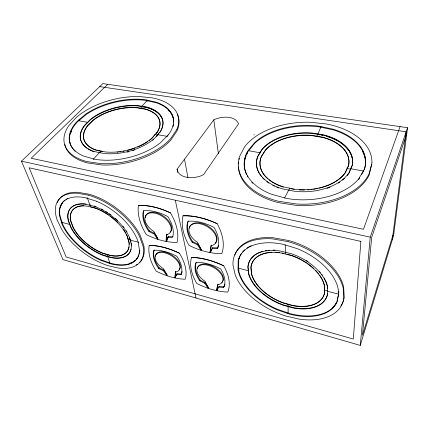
<?xml version="1.0" encoding="UTF-8"?>
<svg xmlns="http://www.w3.org/2000/svg" width="429" height="429" viewBox="0 0 429 429"><rect width="100%" height="100%" fill="white"/><g stroke="black" fill="none" stroke-linecap="round" stroke-linejoin="round"><path stroke-width="0.64" d="M316.682 136.449L317.653 134.298M317.653 134.572L321.08 126.582M238.738 260.596L238.642 267.61L238.068 268.688M327.536 293.297L327.504 294.492A42.53 25.424 25.1 0 1 293.125 307.598L283.172 304.847A42.53 25.424 25.1 0 1 248.82 273.879L248.042 266.811A42.53 25.424 25.1 0 1 260.5 252.016M327.665 288.502L327.697 287.307M324.528 291.709L324.442 293.559A39.361 23.536 25.1 0 1 292.229 305.33L282.99 302.692A39.361 23.536 25.1 0 1 251.566 273.723L251.019 267.208A39.361 23.536 25.1 0 1 262.988 253.802M324.608 289.865L324.742 286.958M347.109 168.833L347.125 168.554L350.681 169.182L350.702 168.758L363.626 171.037L361.636 174.464M166.018 241.141L166.495 234.738A14.854 8.671 34.8 0 0 166.398 219.627A14.854 8.671 34.8 0 0 146.493 214.677A14.854 8.671 34.8 0 0 154.016 231.639L157.926 239.092A0.595 0.338 34.2 0 1 157.438 238.969L153.909 233.816A39.961 23.885 35.7 0 1 148.906 231.462A36.449 21.611 33.7 0 1 143.436 210.795A36.476 20.871 34 0 1 167.819 216.559A37.875 21.74 35.9 0 1 172.565 237.323A32.411 19.251 35.3 0 1 167.83 237.317L166.168 241.28L166.479 240.46L166.902 240.599L168.291 236.636A32.373 19.262 35.3 0 0 173.026 236.636M166.473 240.513L166.956 234.057L166.495 234.738M360.269 345.409L370.238 237.162L407.55 127.703L102.853 83.591L21.45 161.186L62.988 259.636L360.269 345.409L393.575 235.537L407.55 127.703M174.844 277.719L175.37 272.104A13.926 7.658 32.8 0 0 175.52 258.934A13.926 7.658 32.8 0 0 156.703 253.775A13.926 7.658 32.8 0 0 163.567 268.87L167.16 275.547A0.558 0.3 32.5 0 1 166.699 275.423L163.428 270.769A37.361 21.048 33.5 0 1 158.709 268.5A34.181 19.032 31.9 0 1 153.882 250.257A34.266 18.468 32.3 0 1 176.914 256.327A35.484 19.257 33.8 0 1 181.097 274.619A30.33 16.972 33.2 0 1 176.598 274.415L175.005 277.831L177.021 273.734A30.298 16.983 33.2 0 0 181.521 273.933L181.097 274.619M175.236 277.048L175.799 271.423L175.37 272.104M392.288 239.779L406.156 131.8L99.684 86.61M209.92 252.263L210.993 245.796A15.315 9.266 31.9 0 0 212.21 230.507A15.315 9.266 31.9 0 0 190.985 225.23A15.315 9.266 31.9 0 0 197.694 242.492L201.298 250.08A0.611 0.359 31.5 0 1 200.783 249.946L197.388 244.691A41.184 25.606 32.6 0 1 192.16 242.246A37.672 23.075 30.6 0 1 187.993 221.262A37.629 22.249 31.2 0 1 214.028 227.413A38.964 23.263 33.2 0 1 217.374 248.493A33.414 20.613 32.3 0 1 212.221 248.423L210.071 252.402L211.422 245.077L210.993 245.796M216.516 290.369C217.224 288.444 217.53 291.135 216.516 290.369L217.61 284.77A14.404 8.13 30.2 0 0 218.935 271.509A14.404 8.13 30.2 0 0 198.906 266.007A14.404 8.13 30.2 0 0 205.051 281.317L208.371 288.095A0.574 0.316 30 0 1 207.883 287.961L204.73 283.226A38.637 22.394 30.7 0 1 199.801 280.866A35.43 20.179 29.1 0 1 196.139 262.414A35.446 19.557 29.8 0 1 220.688 268.908A36.615 20.458 31.4 0 1 223.622 287.398A31.371 18.039 30.5 0 1 218.742 287.114L219.133 286.395A31.338 18.056 30.5 0 0 224.013 286.674A36.578 20.474 31.4 0 0 224.539 285.441M216.902 289.698L218.007 284.052M324.522 290.101L327.6 290.9L327.466 291.253L338.647 294.155L337.049 301.71A53.636 32.062 25.1 0 1 289.725 313.535L277.424 309.288A53.636 32.062 25.1 0 1 238.347 269.112L238.454 260.5A53.636 32.062 25.1 0 1 241.484 253.491M371.809 164.312L368.994 175.295A66.72 40.996 -1.6 0 1 296.401 205.394L278.308 202.606A66.72 40.996 -1.6 0 1 238.427 166.763M392.851 235.392L362.441 335.29L371.696 237.339L406.778 133.66M400.091 126.625L363.47 229.29L31.151 158.258L107.797 84.309M338.433 294.75L338.647 294.155M350.681 169.182L349.024 173.096A48.102 29.488 -1.6 0 1 347.195 175.547M350.906 168.635L352.284 165.369A48.102 29.488 -1.6 0 0 323.434 135.215L311.996 133.403A48.102 29.488 -1.6 0 0 262.071 149.608L257.77 156.665A48.102 29.488 -1.6 0 0 259.218 173.343M288.084 313.61L288.175 304.172M210.371 251.587L210.789 251.689L212.645 247.705A33.376 20.624 32.3 0 0 217.798 247.769A38.916 23.273 33.2 0 0 218.173 246.82M285.859 253.925L285.146 244.927M284.604 197.962L288.663 190.09M288.679 190.514L289.865 188.213L289.875 188.492M248.434 270.393L248.268 270.715L238.358 268.146M216.956 290.492L219.133 286.395M223.622 287.398L224.013 286.674M207.883 287.961L208.279 287.253L205.137 282.518A38.594 22.41 30.7 0 1 200.209 280.164A35.392 20.195 29.1 0 1 196.375 262.135M204.73 283.226L205.137 282.518M199.801 280.866L200.209 280.164M358.66 179.601L359.652 177.885M217.374 248.493L217.798 247.769M212.221 248.423L212.645 247.705M210.382 252.375L210.805 251.662M200.783 249.946L201.212 249.238A0.611 0.359 31.5 0 0 201.437 249.34M197.388 244.691L197.828 243.983A41.136 25.622 32.6 0 1 192.6 241.543A37.629 23.086 30.5 0 1 188.267 221.058M175.23 277.794L175.654 277.118M176.598 274.415L177.021 273.734M192.16 242.246L192.6 241.543M166.699 275.423L167.128 274.748L163.862 270.098A37.318 21.064 33.5 0 1 159.148 267.835A34.143 19.048 31.9 0 1 154.199 250.01M163.428 270.769L163.862 270.098M158.709 268.5L159.148 267.835M166.452 241.254L166.913 240.572M167.83 237.317L168.291 236.636M157.438 238.969L157.904 238.293M153.909 233.816L154.381 233.145A39.918 23.901 35.7 0 1 149.383 230.797A36.406 21.627 33.7 0 1 143.801 210.623M148.906 231.462L149.383 230.797M128.132 239.001L130.33 239.795L131.006 242.074M109.486 263.401L109.829 262.939L107.679 256.714L107.416 254.499M177.08 169.224L213.803 119.841C220.801 116.297 235.076 115.09 238.545 123.777L203.673 174.517C196.584 178.968 178.877 179.762 177.08 169.224L177.729 172.485M156.585 136.443L158.853 133.73M159.599 132.834L160.344 131.944A42.139 22.834 -13.2 0 0 162.843 125.552M91.034 206.88L90.17 205.003M90.326 204.821L89.94 205.282L87.35 197.769L86.953 198.225M69.863 224.136L69.637 224.399L62.012 222.42M156.161 133.58L157.261 132.314A38.991 21.139 -13.2 0 0 145.259 109.218L137.033 107.808A38.991 21.139 -13.2 0 0 93.254 120.329L87.736 125.745A38.991 21.139 -13.2 0 0 96.455 150.332M61.631 222.86L62.393 221.986M93.131 159.438L99.41 152.59L99.528 152.976L101.244 151.099M146.991 100.681L141.908 106.226L142.053 106.853L143.34 107.057M141.994 106.601L140.615 108.419M253.861 134.996L254.247 134.615M318.291 134.674L319.578 134.878M321.503 135.183L322.785 135.387M144.632 107.261L145.919 107.47M166.886 136.309L157.647 134.679L157.733 135.071L155.003 134.588L152.198 138.149A38.991 21.139 -13.2 0 1 149.319 140.508M291.13 188.755L294.267 189.409M97.673 150.59L100.713 151.228M101.324 151.357L102.595 151.625M21.45 161.186L370.238 237.162M282.094 252.971L283.977 253.448M287.124 254.241L290.921 255.201M91.65 207.041L95.351 207.985M130.121 240.084L138.594 242.278M154.381 233.145L157.55 237.779M197.828 243.983L200.874 248.713M78.528 120.125L78.727 120.753L87.505 122.303L87.623 122.678M129.649 237.521L130.159 239.226M146.852 100.054L147.131 101.303M175.305 200.214L195.999 298.016M167.417 135.773L167.546 136.427M184.524 159.218L187.945 177.649M213.803 119.841L218.399 153.657M248.552 150.059L248.616 150.74L259.888 152.729L259.92 153.137M344.503 178.384A48.102 29.488 -1.6 0 1 342.449 180.159M339.94 182.019A48.102 29.488 -1.6 0 1 338.309 183.081M330.062 187.226A48.102 29.488 -1.6 0 1 327 188.363M278.63 187.993A48.102 29.488 -1.6 0 1 276.802 187.269M274.463 186.229A48.102 29.488 -1.6 0 1 272.79 185.398M268.876 183.103A48.102 29.488 -1.6 0 1 266.774 181.612M264.403 179.644A48.102 29.488 -1.6 0 1 262.623 177.879M261.347 176.41A48.102 29.488 -1.6 0 1 259.861 174.378M252.751 183.242A60.677 37.21 -1.6 0 1 251.844 182.287M247.898 177.043A60.677 37.21 -1.6 0 1 247.238 175.885M246.643 174.716A60.677 37.21 -1.6 0 1 247.828 151.705L254.681 143.318A60.677 37.21 -1.6 0 1 319.514 126.925L333.387 129.939A60.677 37.21 -1.6 0 1 364.253 169.959M244.782 160.392A60.618 37.226 -1.6 0 1 246.112 156.006M246.643 154.778A60.618 37.226 -1.6 0 1 247.554 152.971M362.387 151.185A60.618 37.226 -1.6 0 1 365.331 160.065M319.171 188.208A44.509 27.295 -1.6 0 0 345.27 172.855L348.52 165.75A44.509 27.295 -1.6 0 0 322.656 137.462L312.076 135.666A44.509 27.295 -1.6 0 0 265.406 150.322L261.299 156.837A44.509 27.295 -1.6 0 0 268.104 179.097M317.953 188.481A44.509 27.295 -1.6 0 1 316.715 188.733M315.46 188.964A44.509 27.295 -1.6 0 1 313.551 189.269M312.269 189.446A44.509 27.295 -1.6 0 1 310.982 189.597M309.052 189.779A44.509 27.295 -1.6 0 1 307.765 189.875M304.542 190.004A44.509 27.295 -1.6 0 1 299.351 189.918M283.462 187.151A44.509 27.295 -1.6 0 1 269.117 179.923M326.608 136.352A48.08 29.494 -1.6 0 1 333.231 138.771M333.794 139.023A48.08 29.494 -1.6 0 1 338.653 141.559M339.789 142.262A48.08 29.494 -1.6 0 1 341.404 143.361M342.422 144.117A48.08 29.494 -1.6 0 1 352.112 157.851M238.46 164.114A66.72 40.996 -1.6 0 1 238.669 162.13M239.178 159.518A66.72 40.996 -1.6 0 1 239.532 158.231M189.377 228.255A15.299 9.272 31.9 0 1 207.298 225.665A15.299 9.272 31.9 0 1 215.374 243.12M218.618 245.329A38.916 23.273 33.2 0 1 218.34 246.332M182.995 215.798A55.963 32.647 30.9 0 1 217.224 223.734A61.867 36.508 34.3 0 1 221.798 253.662A58.961 37.125 33.1 0 1 189.055 245.404A68.136 42.315 28.8 0 1 182.995 215.798A59.888 34.765 30.7 0 1 217.224 223.734M197.335 268.447A14.388 8.135 30.2 0 1 214.328 266.972A14.388 8.135 30.2 0 1 221.766 282.513M224.93 284.137A36.578 20.474 31.4 0 1 224.683 285.017M191.479 257.448A52.767 28.727 29.6 0 1 223.75 265.851A58.103 32.175 32.3 0 1 227.756 292.09A55.234 32.422 31 0 1 196.809 283.489A64.071 36.867 27.7 0 1 191.479 257.448A56.483 30.604 29.5 0 1 223.75 265.851M155.577 256.247A13.91 7.663 32.8 0 1 171.053 254.542A13.91 7.663 32.8 0 1 179.129 269.841M182.159 271.401A35.446 19.273 33.8 0 1 181.907 272.705M149.212 245.404A50.997 27.161 32 0 1 179.472 253.26A56.397 30.255 34.6 0 1 185.269 279.22A53.421 30.427 33.8 0 1 156.172 271.155A61.615 34.819 30.7 0 1 149.212 245.404A54.59 28.947 31.9 0 1 179.472 253.26M261.148 251.791A42.53 25.424 25.1 0 1 262.291 251.437M265.353 250.724A42.53 25.424 25.1 0 1 266.64 250.509M267.964 250.338A42.53 25.424 25.1 0 1 269.31 250.209M273.064 250.086A42.53 25.424 25.1 0 1 274.984 250.139M306.397 260.494A42.53 25.424 25.1 0 1 308.022 261.551M319.508 271.525A42.53 25.424 25.1 0 1 320.383 272.56M321.621 274.131A42.53 25.424 25.1 0 1 322.394 275.193M324.115 277.863A42.53 25.424 25.1 0 1 324.989 279.456M325.3 280.067A42.53 25.424 25.1 0 1 327.59 286.722M242.61 252.016A53.636 32.062 25.1 0 1 244.793 249.785M246.831 248.171A53.636 32.062 25.1 0 1 247.935 247.431M248.504 247.083A53.636 32.062 25.1 0 1 251.196 245.667M338.781 291.307A53.636 32.062 25.1 0 1 338.846 292.557M336.679 302.279A53.587 32.078 25.1 0 1 332.598 307.486M238.991 270.367A53.587 32.078 25.1 0 1 238.631 268.575M238.889 259.341A53.587 32.078 25.1 0 1 239.237 258.113M263.653 253.587A39.361 23.536 25.1 0 1 271.932 252.22M275.627 252.22A39.361 23.536 25.1 0 1 279.499 252.536M291.548 255.362A39.361 23.536 25.1 0 1 300.858 259.422M301.415 259.722A39.361 23.536 25.1 0 1 306.574 262.848M307.668 263.604A39.361 23.536 25.1 0 1 313.867 268.656M315.739 270.517A39.361 23.536 25.1 0 1 318.699 273.949M319.476 274.994A39.361 23.536 25.1 0 1 322.109 279.209M322.372 279.729A39.361 23.536 25.1 0 1 324.646 286.379M234.824 255.046A58.977 35.317 25.1 0 1 273.386 237.779L288.62 240.508A58.977 35.317 25.1 0 1 343.629 286.819L344.224 297.174A58.977 35.317 25.1 0 1 340.846 305.984M128.791 253.673A36.948 19.52 36.9 0 1 111.717 257.497L104.027 255.368A36.948 19.52 36.9 0 1 71.139 227.44L68.554 220.753A36.948 19.52 36.9 0 1 86.09 204.022M94.332 206.006A36.948 19.52 36.9 0 1 96.048 206.633M101.287 208.955A36.948 19.52 36.9 0 1 103.019 209.856M105.888 211.508A36.948 19.52 36.9 0 1 107.599 212.58M109.282 213.712A36.948 19.52 36.9 0 1 110.929 214.886M115.144 218.243A36.948 19.52 36.9 0 1 117.626 220.495M122.898 226.169A36.948 19.52 36.9 0 1 124.051 227.633M126.265 230.781A36.948 19.52 36.9 0 1 126.973 231.912M131.344 243.216A36.948 19.52 36.9 0 1 131.526 245.973M131.14 249.104A36.948 19.52 36.9 0 1 129.193 253.19M138.352 256.311A46.579 24.603 36.9 0 1 110.945 263.331L101.169 259.888A46.579 24.603 36.9 0 1 62.28 223.343L59.883 215.149A46.579 24.603 36.9 0 1 62.999 202.011M63.395 201.576A46.579 24.603 36.9 0 1 65.203 199.968M66.243 199.265A46.579 24.603 36.9 0 1 67.943 198.359M139.779 250.22A46.579 24.603 36.9 0 1 139.345 253.442M139.012 254.644A46.579 24.603 36.9 0 1 138.588 255.775M134.647 260.773A46.541 24.619 36.9 0 1 133.671 261.449M132.615 262.06A46.541 24.619 36.9 0 1 129.043 263.46M60.478 207.422A46.541 24.619 36.9 0 1 62.602 202.595M137.366 258.043A46.541 24.619 36.9 0 1 136.551 259.041M129.081 246.82A34.191 18.072 36.9 0 1 110.559 255.4L103.394 253.346A34.191 18.072 36.9 0 1 73.139 227.198L70.871 221.021A34.191 18.072 36.9 0 1 83.886 205.732M95.914 208.188A34.191 18.072 36.9 0 1 99.351 209.609M100.504 210.151A34.191 18.072 36.9 0 1 108.43 214.763M110.065 215.921A34.191 18.072 36.9 0 1 117.589 222.378M123.573 229.515A34.191 18.072 36.9 0 1 125.702 232.904M126.308 234.03A34.191 18.072 36.9 0 1 127.349 236.24L129.124 242.519A34.191 18.072 36.9 0 1 129.258 244.428M137.189 264.269A51.217 27.102 36.9 0 1 136.041 264.934M57.293 202.638A51.217 27.102 36.9 0 1 77.815 192.299L89.028 194.198A51.217 27.102 36.9 0 1 140.133 235.189L143.672 244.97A51.217 27.102 36.9 0 1 139.747 262.242M145.383 217.707A14.838 8.677 34.8 0 1 161.636 214.94A14.838 8.677 34.8 0 1 170.431 232.068M138.422 205.464A54.231 30.668 33.6 0 1 170.458 212.891A60.242 34.089 36.7 0 1 177.043 242.374A57.223 34.567 36.2 0 1 146.3 234.625A65.696 39.688 32.3 0 1 138.422 205.464A58.028 32.674 33.4 0 1 170.458 212.891M153.695 139.495A42.139 22.834 -13.2 0 1 152.724 140.294M134.572 149.984A42.139 22.834 -13.2 0 1 132.743 150.595M129.022 151.678A42.139 22.834 -13.2 0 1 127.15 152.15M94.112 151.812A42.139 22.834 -13.2 0 1 87.806 148.842M86.776 148.139A42.139 22.834 -13.2 0 1 84.701 125.606L90.551 119.745A42.139 22.834 -13.2 0 1 137.564 105.904L146.509 107.32A42.139 22.834 -13.2 0 1 162.945 124.86M69.975 142.836A53.089 28.813 -13.2 0 1 69.761 141.581M69.643 140.299A53.089 28.813 -13.2 0 1 69.659 138.369M70.458 134.1A53.089 28.813 -13.2 0 1 71.638 131.054M168.104 110.044A53.089 28.813 -13.2 0 1 169.423 111.395M170.919 113.288A53.089 28.813 -13.2 0 1 173.3 118.415M173.697 122.12A53.137 28.791 -13.2 0 0 156.371 102.821L145.801 100.407A53.137 28.791 -13.2 0 0 86.175 114.554L77.762 121.557A53.137 28.791 -13.2 0 0 75.15 151.298M173.547 124.083A53.137 28.791 -13.2 0 1 173 126.737M147.721 141.65A38.991 21.139 -13.2 0 1 144.879 143.452M144.358 143.753A38.991 21.139 -13.2 0 1 137.586 147.088M135.178 148.037A38.991 21.139 -13.2 0 1 127.547 150.402M124.297 151.131A38.991 21.139 -13.2 0 1 122.984 151.383M120.999 151.71A38.991 21.139 -13.2 0 1 119.68 151.898M118.361 152.059A38.991 21.139 -13.2 0 1 117.047 152.193M146.568 107.572A42.122 22.844 -13.2 0 1 159.089 114.152M159.486 114.57A42.122 22.844 -13.2 0 1 161.905 118.141M177.166 114.162A58.424 31.725 -13.2 0 1 176.995 130.936L170.951 139.918A58.424 31.725 -13.2 0 1 101.298 164.94L87.285 162.87A58.424 31.725 -13.2 0 1 64.709 144.241M238.165 261.036L238.057 269.653A53.684 32.052 25.1 0 0 277.182 309.84L289.489 314.098A53.684 32.052 25.1 0 0 336.835 302.306L338.642 293.768A53.684 32.052 25.1 0 0 297.276 248.664L283.263 244.342A53.684 32.052 25.1 0 0 238.165 261.036M327.563 287.661L327.375 294.846A42.557 25.418 25.2 0 1 292.98 307.942L283.022 305.18A42.557 25.418 25.2 0 1 248.654 274.206L247.871 267.138A42.557 25.418 25.2 0 1 280.083 250.992L291.012 253.625A42.557 25.418 25.2 0 1 327.563 287.661M324.651 287.194L324.356 293.795A39.371 23.531 25.1 0 1 292.133 305.555L282.893 302.917A39.371 23.531 25.1 0 1 251.453 273.943L250.906 267.428A39.371 23.531 25.1 0 1 281.36 253.035L291.447 255.593A39.371 23.531 25.1 0 1 324.651 287.194M360.875 241.382L353.314 339.039L66.13 256.987L29.129 167.787L360.875 241.382M371.927 162.897L369.112 173.868A66.86 40.964 -1.6 0 1 296.364 203.984L278.233 201.201A66.86 40.964 -1.6 0 1 239.387 156.875L244.503 146.991A66.86 40.964 -1.6 0 1 310.339 122.265L326.169 123.949A66.86 40.964 -1.6 0 1 371.927 162.897M352.311 164.951L349.045 172.673A48.128 29.483 -1.6 0 1 294.889 191.329L282.405 188.846A48.128 29.483 -1.6 0 1 257.738 156.253L262.039 149.201A48.128 29.483 -1.6 0 1 311.996 132.995L323.439 134.803A48.128 29.483 -1.6 0 1 352.311 164.951M348.53 165.465L345.286 172.576A44.525 27.29 -1.6 0 1 294.889 189.259L283.451 186.872A44.525 27.29 -1.6 0 1 261.277 156.564L265.385 150.048A44.525 27.29 -1.6 0 1 312.076 135.392L322.656 137.189A44.525 27.29 -1.6 0 1 348.53 165.465M364.301 169.251L358.708 178.888A60.741 37.194 -1.6 0 1 286.025 198.311L270.881 194.037A60.741 37.194 -1.6 0 1 247.764 151.024L254.622 142.643A60.741 37.194 -1.6 0 1 319.519 126.244L333.403 129.252A60.741 37.194 -1.6 0 1 364.301 169.251M176.748 129.638L170.694 138.61A58.532 31.682 -13.2 0 1 100.895 163.631L86.862 161.572A58.532 31.682 -13.2 0 1 68.704 125.826L76.121 117.621A58.532 31.682 -13.2 0 1 139.323 96.53L152 97.817A58.532 31.682 -13.2 0 1 176.748 129.638M160.258 131.553L154.971 137.891A42.16 22.828 -13.2 0 1 104.15 153.528L94.643 151.641A42.16 22.828 -13.2 0 1 84.583 125.225L90.439 119.369A42.16 22.828 -13.2 0 1 137.478 105.529L146.428 106.939A42.16 22.828 -13.2 0 1 160.258 131.553M157.207 132.057L152.145 137.886A39.007 21.134 -13.2 0 1 105.057 151.904L96.375 150.075A39.007 21.134 -13.2 0 1 87.655 125.493L93.179 120.082A39.007 21.134 -13.2 0 1 136.974 107.556L145.2 108.966A39.007 21.134 -13.2 0 1 157.207 132.057M168.297 134.888L160.43 142.782A53.18 28.775 -13.2 0 1 94.203 159.17L83.07 155.866A53.18 28.775 -13.2 0 1 77.558 120.93L85.982 113.932A53.18 28.775 -13.2 0 1 145.662 99.785L156.236 102.188A53.18 28.775 -13.2 0 1 168.297 134.888M88.24 195.115L77.016 193.206A51.298 27.07 36.9 0 0 57.127 219.863L61.572 229.183A51.298 27.07 36.9 0 0 108.194 265.717L118.527 268.087A51.298 27.07 36.9 0 0 142.991 245.935L139.436 236.154A51.298 27.07 36.9 0 0 88.24 195.115M288.084 241.65L272.823 238.905A59.084 35.291 25.1 0 0 233.006 265.283L235.296 275.177A59.084 35.291 25.1 0 0 285.237 315.857L298.815 319.069A59.084 35.291 25.1 0 0 343.806 298.38L343.2 288.025A59.084 35.291 25.1 0 0 288.084 241.65M94.101 206.285L85.859 204.295A36.964 19.514 36.9 0 0 68.329 221.015L70.914 227.702A36.964 19.514 36.9 0 0 103.818 255.641L111.513 257.775A36.964 19.514 36.9 0 0 131.14 243.5L129.102 236.674A36.964 19.514 36.9 0 0 94.101 206.285M95.195 208.167L87.543 206.215A34.202 18.072 36.9 0 0 70.721 221.198L72.989 227.375A34.202 18.072 36.9 0 0 103.26 253.528L110.425 255.582A34.202 18.072 36.9 0 0 128.99 242.707L127.209 236.433A34.202 18.072 36.9 0 0 95.195 208.167M96.546 201.271L85.73 197.839A46.616 24.587 36.9 0 0 59.492 215.583L61.899 223.782A46.616 24.587 36.9 0 0 100.826 260.344L110.607 263.792A46.616 24.587 36.9 0 0 139.457 250.021L138.09 241.817A46.616 24.587 36.9 0 0 96.546 201.271"/></g></svg>
